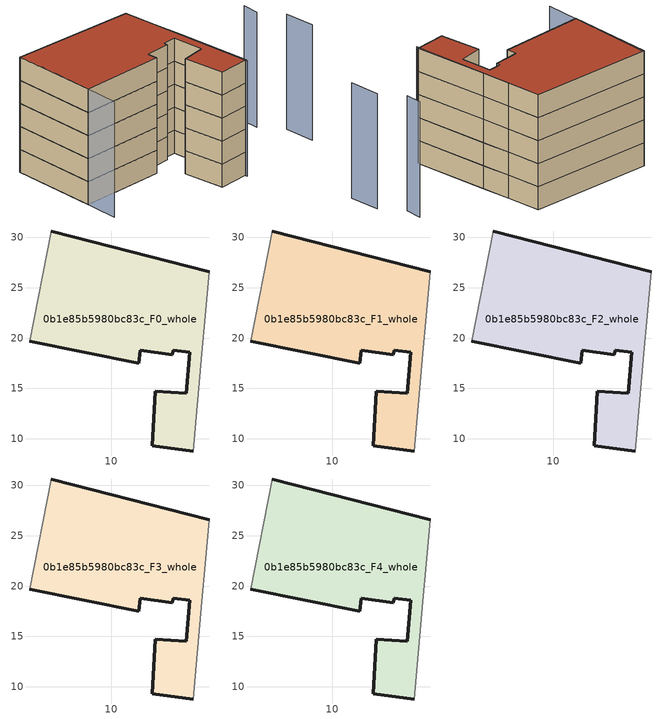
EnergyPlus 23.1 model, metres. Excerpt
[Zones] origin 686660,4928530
0b1e85b5980bc83c_F0_whole
 floor ground (EU_floor_Construction): 18.14,8.78 18.98,18.47 19.34,22.24 19.71,26.59 4.01,30.64 1.91,19.69 12.7,17.49 12.87,18.79 16.06,18.34 16.13,18.82 17.81,18.59 17.43,14.53 14.37,14.7 14.07,9.32 z0
 wall outside (EU_wall_Construction): 4.01,30.64 19.71,26.59 / 18.14,8.78 14.07,9.32 14.37,14.7 17.43,14.53 17.81,18.59 16.13,18.82 16.06,18.34 12.87,18.79 12.7,17.49 1.91,19.69 z0:3
 wall adiabatic (EU_wall_Construction): 19.71,26.59 19.34,22.24 18.98,18.47 18.14,8.78 / 1.91,19.69 4.01,30.64 z0:3
0b1e85b5980bc83c_F1_whole
 floor to 0b1e85b5980bc83c_F0_whole (EU_floor_Construction): 18.14,8.78 18.98,18.47 19.34,22.24 19.71,26.59 4.01,30.64 1.91,19.69 12.7,17.49 12.87,18.79 16.06,18.34 16.13,18.82 17.81,18.59 17.43,14.53 14.37,14.7 14.07,9.32 z3
 wall outside (EU_wall_Construction): 4.01,30.64 19.71,26.59 / 18.14,8.78 14.07,9.32 14.37,14.7 17.43,14.53 17.81,18.59 16.13,18.82 16.06,18.34 12.87,18.79 12.7,17.49 1.91,19.69 z3:6
 wall adiabatic (EU_wall_Construction): 19.71,26.59 19.34,22.24 18.98,18.47 18.14,8.78 / 1.91,19.69 4.01,30.64 z3:6
0b1e85b5980bc83c_F2_whole
 floor to 0b1e85b5980bc83c_F1_whole (EU_floor_Construction): 18.14,8.78 18.98,18.47 19.34,22.24 19.71,26.59 4.01,30.64 1.91,19.69 12.7,17.49 12.87,18.79 16.06,18.34 16.13,18.82 17.81,18.59 17.43,14.53 14.37,14.7 14.07,9.32 z6
 wall outside (EU_wall_Construction): 4.01,30.64 19.71,26.59 / 18.14,8.78 14.07,9.32 14.37,14.7 17.43,14.53 17.81,18.59 16.13,18.82 16.06,18.34 12.87,18.79 12.7,17.49 1.91,19.69 z6:9
 wall adiabatic (EU_wall_Construction): 19.71,26.59 19.34,22.24 18.98,18.47 18.14,8.78 / 1.91,19.69 4.01,30.64 z6:9
0b1e85b5980bc83c_F3_whole
 floor to 0b1e85b5980bc83c_F2_whole (EU_floor_Construction): 18.14,8.78 18.98,18.47 19.34,22.24 19.71,26.59 4.01,30.64 1.91,19.69 12.7,17.49 12.87,18.79 16.06,18.34 16.13,18.82 17.81,18.59 17.43,14.53 14.37,14.7 14.07,9.32 z9
 wall outside (EU_wall_Construction): 4.01,30.64 19.71,26.59 / 18.14,8.78 14.07,9.32 14.37,14.7 17.43,14.53 17.81,18.59 16.13,18.82 16.06,18.34 12.87,18.79 12.7,17.49 1.91,19.69 z9:12
 wall adiabatic (EU_wall_Construction): 19.71,26.59 19.34,22.24 18.98,18.47 18.14,8.78 / 1.91,19.69 4.01,30.64 z9:12
0b1e85b5980bc83c_F4_whole
 floor to 0b1e85b5980bc83c_F3_whole (EU_floor_Construction): 18.14,8.78 18.98,18.47 19.34,22.24 19.71,26.59 4.01,30.64 1.91,19.69 12.7,17.49 12.87,18.79 16.06,18.34 16.13,18.82 17.81,18.59 17.43,14.53 14.37,14.7 14.07,9.32 z12
 wall outside (EU_wall_Construction): 4.01,30.64 19.71,26.59 / 18.14,8.78 14.07,9.32 14.37,14.7 17.43,14.53 17.81,18.59 16.13,18.82 16.06,18.34 12.87,18.79 12.7,17.49 1.91,19.69 z12:15
 wall adiabatic (EU_wall_Construction): 19.71,26.59 19.34,22.24 18.98,18.47 18.14,8.78 / 1.91,19.69 4.01,30.64 z12:15
 roof outside (EU_roof_Construction): 19.71,26.59 19.34,22.24 18.98,18.47 18.14,8.78 14.07,9.32 14.37,14.7 17.43,14.53 17.81,18.59 16.13,18.82 16.06,18.34 12.87,18.79 12.7,17.49 1.91,19.69 4.01,30.64 z15
shading: 4.19,30.6 1.09,15.52 / 29.41,7.28 29.92,11.17 / 28.37,14.25 28.81,16.35 / 17.95,8.52 19.71,26.59 z0:15
[Building]
EU S2 Campaign: North Axis=0; Terrain=City; Solar Distribution=FullExterior
[Site:Location]
Bologna: Latitude=44.5; Longitude=11.25; Time Zone=1; Elevation=37
[SizingPeriod:WeatherFileDays]
AnnualSizingPeriod: Begin Month=1; Begin Day of Month=1; End Month=12; End Day of Month=31; Day of Week for Start Day=Monday; Use Weather File Daylight Saving Period=No; Use Weather File Rain and Snow Indicators=No
[MATERIAL]
EU_InternalMass_Material: Roughness=MediumRough; Thickness=0.1; Conductivity=1; Density=1800; Specific Heat=900; Thermal Absorptance=0.9; Solar Absorptance=0.7; Visible Absorptance=0.7
[MATERIAL:NOMASS] Roughness=MediumRough; Thermal Absorptance=0.9; Solar Absorptance=0.7; Visible Absorptance=0.7
Name | Thermal Resistance
EU_wall_NoMass | 0.905828
EU_roof_NoMass | 0.37593
EU_floor_NoMass | 0.67114
[CONSTRUCTION]
EU_wall_Construction: EU_wall_NoMass
EU_roof_Construction: EU_roof_NoMass
EU_floor_Construction: EU_floor_NoMass
EU_InternalMass_Construction: EU_InternalMass_Material
[ZONE] Type=1; Multiplier=1; Ceiling Height=autocalculate; Floor Area=autocalculate; Part of Total Floor Area=Yes
Name | Volume
0b1e85b5980bc83c_F0_whole | 589.332
0b1e85b5980bc83c_F1_whole; 0b1e85b5980bc83c_F2_whole; 0b1e85b5980bc83c_F3_whole; 0b1e85b5980bc83c_F4_whole | 589.333
[INTERNALMASS] Construction=EU_InternalMass_Construction; Surface Area=196.444
Name | Zone or ZoneList
0b1e85b5980bc83c_F0_whole_EU_InternalMass | 0b1e85b5980bc83c_F0_whole
0b1e85b5980bc83c_F1_whole_EU_InternalMass | 0b1e85b5980bc83c_F1_whole
0b1e85b5980bc83c_F2_whole_EU_InternalMass | 0b1e85b5980bc83c_F2_whole
0b1e85b5980bc83c_F3_whole_EU_InternalMass | 0b1e85b5980bc83c_F3_whole
0b1e85b5980bc83c_F4_whole_EU_InternalMass | 0b1e85b5980bc83c_F4_whole
[OTHEREQUIPMENT] Fuel Type=Electricity; Design Level Calculation Method=Watts/Area; Power per Zone Floor Area=1; Fraction Latent=0; Fraction Radiant=0; Fraction Lost=0; Carbon Dioxide Generation Rate=0; EndUse Subcategory=EU_Step8_InternalGains
Name | Zone or ZoneList or Space or SpaceList | Schedule
EU_Step8_InternalGain_0b1e85b5980bc83c_F0_whole_f000 | 0b1e85b5980bc83c_F0_whole | EU_Step8_GainSchedule_0b1e85b5980bc83c_F0_whole_f000
EU_Step8_InternalGain_0b1e85b5980bc83c_F1_whole_f000 | 0b1e85b5980bc83c_F1_whole | EU_Step8_GainSchedule_0b1e85b5980bc83c_F1_whole_f000
EU_Step8_InternalGain_0b1e85b5980bc83c_F2_whole_f000 | 0b1e85b5980bc83c_F2_whole | EU_Step8_GainSchedule_0b1e85b5980bc83c_F2_whole_f000
EU_Step8_InternalGain_0b1e85b5980bc83c_F3_whole_f000 | 0b1e85b5980bc83c_F3_whole | EU_Step8_GainSchedule_0b1e85b5980bc83c_F3_whole_f000
EU_Step8_InternalGain_0b1e85b5980bc83c_F4_whole_f000 | 0b1e85b5980bc83c_F4_whole | EU_Step8_GainSchedule_0b1e85b5980bc83c_F4_whole_f000
[ZONEVENTILATION:DESIGNFLOWRATE] Schedule=EU_AlwaysOn; Design Flow Rate Calculation Method=AirChanges/Hour; Air Changes per Hour=0.73129; Ventilation Type=Natural; Fan Pressure Rise=0; Fan Total Efficiency=1; Constant Term Coefficient=1; Temperature Term Coefficient=0; Velocity Term Coefficient=0; Velocity Squared Term Coefficient=0; Minimum Indoor Temperature=-100; Maximum Indoor Temperature=100; Delta Temperature=-100; Minimum Outdoor Temperature=-100; Maximum Outdoor Temperature=100; Maximum Wind Speed=40
Name | Zone or ZoneList or Space or SpaceList
EU_ConstantAir_0b1e85b5980bc83c_F0_whole | 0b1e85b5980bc83c_F0_whole
EU_ConstantAir_0b1e85b5980bc83c_F1_whole | 0b1e85b5980bc83c_F1_whole
EU_ConstantAir_0b1e85b5980bc83c_F2_whole | 0b1e85b5980bc83c_F2_whole
EU_ConstantAir_0b1e85b5980bc83c_F3_whole | 0b1e85b5980bc83c_F3_whole
EU_ConstantAir_0b1e85b5980bc83c_F4_whole | 0b1e85b5980bc83c_F4_whole
[HVACTEMPLATE:THERMOSTAT] Constant Heating Setpoint=20; Constant Cooling Setpoint=50
EU_HeatOnly_0b1e85b5980bc83c_F0_whole; EU_HeatOnly_0b1e85b5980bc83c_F1_whole; EU_HeatOnly_0b1e85b5980bc83c_F2_whole; EU_HeatOnly_0b1e85b5980bc83c_F3_whole; EU_HeatOnly_0b1e85b5980bc83c_F4_whole
[HVACTEMPLATE:ZONE:IDEALLOADSAIRSYSTEM] System Availability Schedule=EU_AlwaysOn; Maximum Heating Supply Air Temperature=50; Minimum Cooling Supply Air Temperature=13; Maximum Heating Supply Air Humidity Ratio=0.0156; Minimum Cooling Supply Air Humidity Ratio=0.0077; Heating Limit=NoLimit; Cooling Limit=NoLimit; Heating Availability Schedule=EU_AlwaysOn; Cooling Availability Schedule=EU_CoolingOff; Dehumidification Control Type=ConstantSensibleHeatRatio; Cooling Sensible Heat Ratio=0.7; Dehumidification Setpoint=60; Humidification Control Type=None; Humidification Setpoint=30; Outdoor Air Method=None; Outdoor Air Flow Rate per Person=0.00944; Outdoor Air Flow Rate per Zone Floor Area=0; Outdoor Air Flow Rate per Zone=0; Demand Controlled Ventilation Type=None; Outdoor Air Economizer Type=NoEconomizer; Heat Recovery Type=None; Sensible Heat Recovery Effectiveness=0.7; Latent Heat Recovery Effectiveness=0.65
Name | Template Thermostat
0b1e85b5980bc83c_F0_whole | EU_HeatOnly_0b1e85b5980bc83c_F0_whole
0b1e85b5980bc83c_F1_whole | EU_HeatOnly_0b1e85b5980bc83c_F1_whole
0b1e85b5980bc83c_F2_whole | EU_HeatOnly_0b1e85b5980bc83c_F2_whole
0b1e85b5980bc83c_F3_whole | EU_HeatOnly_0b1e85b5980bc83c_F3_whole
0b1e85b5980bc83c_F4_whole | EU_HeatOnly_0b1e85b5980bc83c_F4_whole
[SIZING:ZONE] Zone Cooling Design Supply Air Temperature Input Method=SupplyAirTemperature; Zone Cooling Design Supply Air Temperature=13; Zone Heating Design Supply Air Temperature Input Method=SupplyAirTemperature; Zone Heating Design Supply Air Temperature=50; Zone Cooling Design Supply Air Humidity Ratio=0.008; Zone Heating Design Supply Air Humidity Ratio=0.008; Cooling Design Air Flow Method=DesignDay; Cooling Design Air Flow Rate=0; Cooling Minimum Air Flow per Zone Floor Area=0.000762; Cooling Minimum Air Flow=0; Cooling Minimum Air Flow Fraction=0.2; Heating Design Air Flow Method=DesignDay; Heating Design Air Flow Rate=0; Heating Maximum Air Flow per Zone Floor Area=0.002032; Heating Maximum Air Flow=0.141576; Heating Maximum Air Flow Fraction=0.3; Account for Dedicated Outdoor Air System=No; Dedicated Outdoor Air System Control Strategy=NeutralSupplyAir; Dedicated Outdoor Air Low Setpoint Temperature for Design=autosize; Dedicated Outdoor Air High Setpoint Temperature for Design=autosize; Zone Load Sizing Method=Sensible Load Only No Latent Load; Zone Latent Cooling Design Supply Air Humidity Ratio Input Method=HumidityRatioDifference; Zone Cooling Design Supply Air Humidity Ratio Difference=0.005; Zone Latent Heating Design Supply Air Humidity Ratio Input Method=HumidityRatioDifference; Zone Humidification Design Supply Air Humidity Ratio Difference=0.005
0b1e85b5980bc83c_F0_whole; 0b1e85b5980bc83c_F1_whole; 0b1e85b5980bc83c_F2_whole; 0b1e85b5980bc83c_F3_whole; 0b1e85b5980bc83c_F4_whole
[SCHEDULE:CONSTANT]
Name | Hourly Value
EU_AlwaysOn | 1
EU_CoolingOff | 0
[SCHEDULE:FILE] Column Number=1; Rows to Skip at Top=0; Number of Hours of Data=8760; Column Separator=Comma; Interpolate to Timestep=No; Minutes per Item=60; Adjust Schedule for Daylight Savings=Yes
Name | File
EU_Step8_GainSchedule_0b1e85b5980bc83c_F0_whole_f000 | ../../schedules/0b1e85b5980bc83c/0b1e85b5980bc83c_F0_whole_f000_gain.csv
EU_Step8_GainSchedule_0b1e85b5980bc83c_F1_whole_f000 | ../../schedules/0b1e85b5980bc83c/0b1e85b5980bc83c_F1_whole_f000_gain.csv
EU_Step8_GainSchedule_0b1e85b5980bc83c_F2_whole_f000 | ../../schedules/0b1e85b5980bc83c/0b1e85b5980bc83c_F2_whole_f000_gain.csv
EU_Step8_GainSchedule_0b1e85b5980bc83c_F3_whole_f000 | ../../schedules/0b1e85b5980bc83c/0b1e85b5980bc83c_F3_whole_f000_gain.csv
EU_Step8_GainSchedule_0b1e85b5980bc83c_F4_whole_f000 | ../../schedules/0b1e85b5980bc83c/0b1e85b5980bc83c_F4_whole_f000_gain.csv
